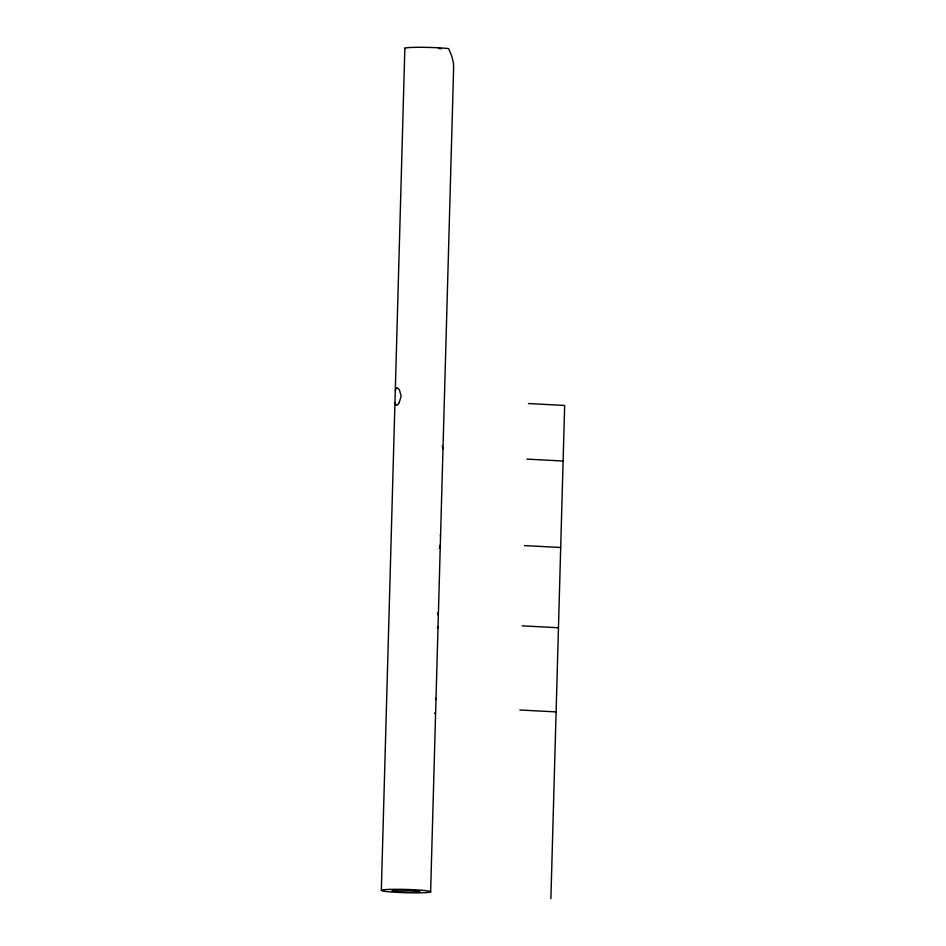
<?xml version="1.0" encoding="UTF-8"?>
<svg xmlns="http://www.w3.org/2000/svg" width="946" height="946" viewBox="0 0 946 946"><rect width="100%" height="100%" fill="white"/><g stroke="black" fill="none" stroke-linecap="round" stroke-linejoin="round"><path stroke-width="1.42" d="M381.333 890.233L404.853 48.234M430.619 891.912A24.762 1.644 1.6 0 0 395.712 889.299A24.762 1.644 1.6 0 0 391.597 892.007A24.762 1.644 1.6 0 0 430.619 891.912L453.619 68.218L453.512 63.5L451.821 56.24L448.593 48.565A24.762 1.644 1.6 0 0 419.232 47.3A24.762 1.644 1.6 0 0 405.077 48.672M550.891 898.7L564.667 405.456L528.436 403.54M440.304 544.943L440.056 546.209A7.84 1.75 -87.5 0 1 439.216 548.42M438.033 626.477L437.927 627.009A8.62 1.916 -87.5 0 1 437.49 628.463M399.247 402.334L401.151 396.244L399.579 390.331A8.62 4.032 -86.4 0 0 396.8 388.12M526.887 459.117L563.118 461.033M524.474 545.582L560.706 547.486M522.227 625.85L558.459 627.766M519.874 709.997L556.106 711.9M442.988 448.747L442.917 448.262A8.62 1.916 -87.5 0 0 442.113 446.287M440.363 535.294L440.54 536.465M438.341 615.479L438.258 614.995A8.62 1.916 -87.5 0 0 437.454 613.02M394.955 402.476L395.026 402.961A8.62 1.916 -87.5 0 0 396.327 405.101M435.988 699.614L435.917 699.141A8.62 1.916 -87.5 0 0 435.55 697.888M395.369 390.733A8.62 1.916 -87.5 0 1 396.812 387.895M399.236 402.558A8.62 4.032 -86.4 0 1 396.315 405.326M435.136 712.598A8.62 1.916 -87.5 0 1 434.652 713.568M438.483 48.494A15.479 1.029 1.6 0 1 441.427 48.754M397.888 891.605A13.93 0.922 1.6 0 0 419.835 891.546A13.93 0.922 1.6 0 0 400.205 890.08A13.93 0.922 1.6 0 0 397.888 891.605"/></g></svg>
